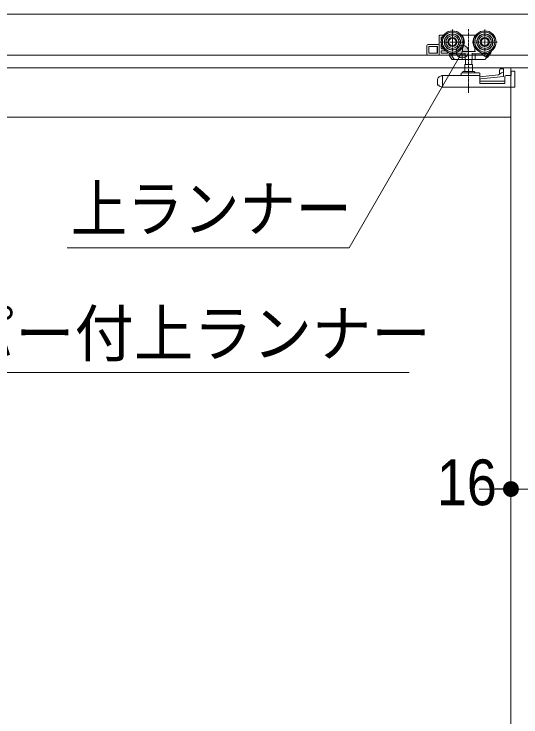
# Model space of a CAD drawing. Units: millimetres, scale not verified. Extents: x -6062 to 6062, y -3045 to 3045.
# Drawn here: x -3474 to -3068, y -163 to 400 of the extents above; entities that cross this region are included whole.
import ezdxf
from ezdxf.enums import TextEntityAlignment as Align

# ---------------------------------------------------------------- set-up
doc = ezdxf.new("R2010")
doc.units = ezdxf.units.MM
doc.header["$LTSCALE"] = 20
doc.header["$PDMODE"] = 32
doc.header["$PDSIZE"] = 10
doc.linetypes.add('USER1', pattern=[2.91, 1.76, -0.4, 0.35, -0.4])
for name, color, linetype, lineweight in [('0-0_3一般', 7, 'Continuous', 15), ('0-1_2寸法-2', 7, 'Continuous', 15), ('0-2_0', 7, 'Continuous', 25), ('0-5_2寸法-3', 7, 'Continuous', 15)]:
    doc.layers.add(name, color=color, linetype=linetype, lineweight=lineweight)
doc.layers.add('0-3_Defpoints', color=7, linetype='Continuous')
doc.styles.add('ＭＳ Ｐゴシック', font='')
doc.styles.get('ＭＳ Ｐゴシック').set_extended_font_data('MS PGothic')

# ---------------------------------------------------------------- blocks, each defined once
blk = doc.blocks.new('グループ-18')
at = {"layer": '0-0_3一般'}
for p, q in [((8736.5, 8000), (-60103.5, 8000)), ((7030, 8000), (-58230, 8000)), ((-26840.5, 7662), (-26898, 7662)), ((-26538, 7662), (-26555.5, 7662)), ((-26538, 7659.3), (-26538, 7654.4)), ((-26320.5, 7662), (-26338, 7662)), ((-26338, 7654.4), (-26338, 7659.3)), ((-26908, 7352), (-26908, 7652)), ((-26876, 7622), (-26876, 7578.7)), ((-26859.2, 7632), (-26866, 7632)), ((-26538, 7654.4), (-26538, 7634.4)), ((-26338, 7634.4), (-26338, 7654.4)), ((-27108, 7492), (-27108, 7362)), ((-27088, 7512), (-26928, 7512)), ((-26941.6, 7372), (-26941.6, 7482)), ((-26876, 7525.2), (-26876, 7452)), ((-26866, 7442), (-26840.5, 7442)), ((-26547.8, 7452.4), (-26548, 7452.5)), ((-26338, 7398), (-26338, 7449.5)), ((-26328.2, 7452.4), (-26328, 7452.5)), ((-58230, 7340), (7030, 7340)), ((-26908, 7342), (-27088, 7342)), ((-26908, 7352), (-26908, 7342)), ((-26908, 7342), (-26758.9, 7342)), ((-26878, 7412), (-26811.1, 7412)), ((-26758.9, 7342), (-26737, 7342)), ((-26748.9, 7342), (-26706.4, 7276.5)), ((-26735.1, 7375.8), (-26732.6, 7372)), ((-26726.1, 7362), (-26674.2, 7282)), ((-26720.7, 7362), (-26510, 7362)), ((-26548, 7398), (-26538, 7398)), ((-26541.9, 7362), (-26541.9, 7282)), ((-26494.3, 7371.5), (-26494.2, 7372)), ((-26494.2, 7282), (-26494.2, 7372)), ((-26381.8, 7372), (-26381.8, 7282)), ((-26366.5, 7362), (-26366, 7362)), ((-26366, 7362), (-26119.6, 7362)), ((-26338, 7398), (-26328, 7398)), ((-26334.1, 7362), (-26334.1, 7282)), ((-26237.8, 7362), (-26159.2, 7310.9)), ((-26126, 7362), (-26159.2, 7310.9)), ((-26148.3, 7309.4), (-26111.2, 7366.5)), ((-26134.4, 7303.3), (-26084.5, 7380.1)), ((-26111.2, 7366.5), (-26094.2, 7392.7)), ((-26084.5, 7380.1), (-26069, 7403.9)), ((-26072.5, 7406.1), (-26069, 7403.9)), ((-26662.2, 7272), (-26667.7, 7272)), ((-26662.2, 7272), (-26536, 7272)), ((-26536.3, 7272), (-26536, 7272)), ((-26536, 7272), (-26491.7, 7272)), ((-26491.9, 7272.1), (-26491.7, 7272)), ((-26491.7, 7272), (-26384.3, 7272)), ((-26487.5, 7190), (-26487.5, 7272)), ((-26388.5, 7272), (-26388.5, 7190)), ((-26384.1, 7272.1), (-26384.3, 7272)), ((-26384.3, 7272), (-26340, 7272)), ((-26340, 7272), (-26183.4, 7272)), ((-26339.7, 7272), (-26340, 7272)), ((-26166.7, 7281.1), (-26148.3, 7309.4)), ((-26158.8, 7311.1), (-26159.2, 7310.9)), ((-26134.4, 7303.3), (-26147, 7311.4)), ((-26501, 7080), (-26501, 7190)), ((-26501, 7190), (-26375, 7190)), ((-26375, 7190), (-26375, 7080)), ((-25934.6, 7118.6), (-25934.3, 7119.2)), ((-25922.4, 7124.7), (-25922, 7124.7)), ((-25922, 7124.7), (-25882.4, 7124.7)), ((-25882, 7124.4), (-25882, 7124.4)), ((-25760, -39750), (-25760, 7140)), ((-9200, 7140), (-25760, 7140)), ((-25760, 7140), (-25760, -39750)), ((-26877.4, 7008.7), (-26886.1, 7005.4)), ((-26877.4, 7008.7), (-26867.5, 7012.4)), ((-26859.7, 7015.3), (-26867.5, 7012.4)), ((-26858, 7006.3), (-26858, 7006)), ((-26858, 7006), (-26858, 6826)), ((-26268, 7016), (-26856.2, 7016)), ((-26558, 7046), (-26558, 7026)), ((-26491.3, 7056), (-26548, 7056)), ((-26350, 7080), (-26526, 7080)), ((-26491.3, 7056), (-26384.7, 7056)), ((-26268, 7056), (-26384.7, 7056)), ((-26258, 7026), (-26258, 7046)), ((-26258, 7026), (-26258, 7006)), ((-26258, 6888), (-26258, 7006)), ((-25942, 7092), (-25942, 7040.2)), ((-25858, 6888), (-25858, 6996)), ((-25838, 7016), (-25758, 7016)), ((-25758, 7016), (-25758, 7086)), ((-25696, 7074), (-25696, 6860)), ((-26258, 6926), (-25858, 6926)), ((-26258, 6888), (-25858, 6888)), ((-26912.6, 6860), (-26912.6, 6846.5)), ((-26912.6, 6846.5), (-26877.4, 6833.3)), ((-26858, 6826), (-26877.4, 6833.3)), ((-25698, 6826), (-26858, 6826)), ((-25760, 6350), (-41680, 6350))]:
    blk.add_line(p, q, dxfattribs=at)
at = {"layer": '0-0_3一般', "linetype": 'USER1'}
for p, q in [((-26698, 7750), (-26698, 7354)), ((-26438, 7758.4), (-26438, 6738.4)), ((-26178, 7750), (-26178, 7354)), ((-26896, 7552), (-26500, 7552)), ((-26376, 7552), (-25980, 7552))]:
    blk.add_line(p, q, dxfattribs=at)
at = {"layer": '0-0_3一般'}
for points in [[(-26338, 7659.3), (-26338, 7662), (-26538, 7662), (-26538, 7659.3)], [(-26538, 7449.5), (-26538.3, 7449.6), (-26538.5, 7449.7), (-26538.8, 7449.7), (-26539, 7449.8), (-26539.3, 7449.9), (-26539.5, 7449.9), (-26539.8, 7450), (-26540, 7450.1), (-26540.3, 7450.2), (-26540.5, 7450.2), (-26540.8, 7450.3), (-26541, 7450.4), (-26541.3, 7450.5), (-26541.5, 7450.5), (-26541.8, 7450.6), (-26542, 7450.7), (-26542.3, 7450.8), (-26542.5, 7450.8), (-26542.8, 7450.9), (-26543, 7451), (-26543.3, 7451.1), (-26543.5, 7451.1), (-26543.8, 7451.2), (-26544, 7451.3), (-26544.3, 7451.4), (-26544.5, 7451.4), (-26544.8, 7451.5), (-26545, 7451.6), (-26545.3, 7451.7), (-26545.5, 7451.7), (-26545.8, 7451.8), (-26546, 7451.9), (-26546.3, 7452), (-26546.5, 7452), (-26546.8, 7452.1), (-26547, 7452.2), (-26547.3, 7452.3), (-26547.5, 7452.3), (-26547.8, 7452.4)], [(-26538, 7449.5), (-26538, 7398), (-26338, 7398)], [(-26338, 7449.5), (-26337.7, 7449.6), (-26337.5, 7449.7), (-26337.2, 7449.7), (-26337, 7449.8), (-26336.7, 7449.9), (-26336.5, 7449.9), (-26336.2, 7450), (-26336, 7450.1), (-26335.7, 7450.2), (-26335.5, 7450.2), (-26335.2, 7450.3), (-26335, 7450.4), (-26334.7, 7450.5), (-26334.5, 7450.5), (-26334.2, 7450.6), (-26334, 7450.7), (-26333.7, 7450.8), (-26333.5, 7450.8), (-26333.2, 7450.9), (-26333, 7451), (-26332.7, 7451.1), (-26332.5, 7451.1), (-26332.2, 7451.2), (-26332, 7451.3), (-26331.7, 7451.4), (-26331.5, 7451.4), (-26331.2, 7451.5), (-26331, 7451.6), (-26330.7, 7451.7), (-26330.5, 7451.7), (-26330.2, 7451.8), (-26330, 7451.9), (-26329.7, 7452), (-26329.5, 7452), (-26329.2, 7452.1), (-26329, 7452.2), (-26328.7, 7452.3), (-26328.5, 7452.3), (-26328.2, 7452.4)], [(-26781.8, 7392.7), (-26768.4, 7372), (-26878, 7372), (-26878, 7412)], [(-26748.9, 7352), (-26748.9, 7362), (-26726.1, 7362), (-26732.6, 7372)], [(-26510, 7362), (-26509.5, 7362), (-26509, 7362), (-26508.5, 7362.1), (-26508, 7362.1), (-26507.5, 7362.2), (-26507, 7362.3), (-26506.4, 7362.4), (-26505.9, 7362.5), (-26505.4, 7362.6), (-26504.9, 7362.7), (-26504.4, 7362.8), (-26503.9, 7363), (-26503.4, 7363.1), (-26502.9, 7363.3), (-26502.4, 7363.5), (-26501.9, 7363.7), (-26501.3, 7363.9), (-26500.8, 7364.1), (-26500.3, 7364.3), (-26499.8, 7364.5), (-26499.3, 7364.8), (-26498.8, 7365), (-26498.4, 7365.3), (-26497.9, 7365.6), (-26497.5, 7365.9), (-26497.1, 7366.2), (-26496.8, 7366.5), (-26496.4, 7366.9), (-26496.1, 7367.2), (-26495.8, 7367.6), (-26495.6, 7368), (-26495.3, 7368.4), (-26495.1, 7368.8), (-26494.9, 7369.2), (-26494.8, 7369.6), (-26494.6, 7370.1), (-26494.5, 7370.5), (-26494.4, 7371), (-26494.3, 7371.5)], [(-26381.8, 7372), (-26381.7, 7371.5), (-26381.6, 7371), (-26381.5, 7370.5), (-26381.4, 7370.1), (-26381.2, 7369.6), (-26381.1, 7369.2), (-26380.9, 7368.8), (-26380.7, 7368.4), (-26380.4, 7368), (-26380.2, 7367.6), (-26379.9, 7367.2), (-26379.6, 7366.9), (-26379.2, 7366.5), (-26378.9, 7366.2), (-26378.5, 7365.9), (-26378.1, 7365.6), (-26377.6, 7365.3), (-26377.2, 7365), (-26376.7, 7364.8), (-26376.2, 7364.5), (-26375.7, 7364.3), (-26375.2, 7364.1), (-26374.7, 7363.9), (-26374.1, 7363.7), (-26373.6, 7363.5), (-26373.1, 7363.3), (-26372.6, 7363.1), (-26372.1, 7363), (-26371.6, 7362.8), (-26371.1, 7362.7), (-26370.6, 7362.6), (-26370.1, 7362.5), (-26369.6, 7362.4), (-26369, 7362.3), (-26368.5, 7362.2), (-26368, 7362.1), (-26367.5, 7362.1), (-26367, 7362), (-26366.5, 7362)], [(-26698, 7272), (-26667.7, 7272), (-26674.2, 7282)], [(-26541.9, 7282), (-26541.9, 7281.7), (-26541.9, 7281.3), (-26541.8, 7281), (-26541.8, 7280.7), (-26541.7, 7280.4), (-26541.7, 7280.1), (-26541.6, 7279.8), (-26541.6, 7279.4), (-26541.5, 7279.1), (-26541.4, 7278.8), (-26541.4, 7278.5), (-26541.3, 7278.2), (-26541.2, 7277.9), (-26541.1, 7277.6), (-26541, 7277.3), (-26540.9, 7276.9), (-26540.8, 7276.6), (-26540.7, 7276.3), (-26540.6, 7276), (-26540.4, 7275.7), (-26540.3, 7275.4), (-26540.2, 7275.1), (-26540, 7274.8), (-26539.8, 7274.6), (-26539.7, 7274.3), (-26539.5, 7274.1), (-26539.3, 7273.8), (-26539.1, 7273.6), (-26538.9, 7273.4), (-26538.7, 7273.2), (-26538.5, 7273), (-26538.2, 7272.9), (-26538, 7272.7), (-26537.7, 7272.6), (-26537.5, 7272.4), (-26537.2, 7272.3), (-26536.9, 7272.2), (-26536.6, 7272.1), (-26536.3, 7272)], [(-26494.2, 7282), (-26494.2, 7281.7), (-26494.2, 7281.4), (-26494.2, 7281.2), (-26494.2, 7280.9), (-26494.2, 7280.6), (-26494.2, 7280.3), (-26494.2, 7280.1), (-26494.2, 7279.8), (-26494.2, 7279.5), (-26494.2, 7279.2), (-26494.2, 7278.9), (-26494.2, 7278.7), (-26494.2, 7278.4), (-26494.2, 7278.1), (-26494.1, 7277.8), (-26494.1, 7277.5), (-26494.1, 7277.2), (-26494.1, 7276.9), (-26494.1, 7276.7), (-26494.1, 7276.4), (-26494.1, 7276.1), (-26494.1, 7275.8), (-26494, 7275.5), (-26494, 7275.3), (-26493.9, 7275), (-26493.9, 7274.7), (-26493.8, 7274.5), (-26493.7, 7274.3), (-26493.6, 7274), (-26493.5, 7273.8), (-26493.3, 7273.6), (-26493.2, 7273.4), (-26493, 7273.2), (-26492.9, 7273), (-26492.7, 7272.8), (-26492.5, 7272.6), (-26492.3, 7272.4), (-26492.1, 7272.3), (-26491.9, 7272.1)], [(-26381.8, 7282), (-26381.8, 7281.7), (-26381.8, 7281.4), (-26381.8, 7281.2), (-26381.8, 7280.9), (-26381.8, 7280.6), (-26381.8, 7280.3), (-26381.8, 7280.1), (-26381.8, 7279.8), (-26381.8, 7279.5), (-26381.8, 7279.2), (-26381.8, 7278.9), (-26381.8, 7278.7), (-26381.8, 7278.4), (-26381.8, 7278.1), (-26381.9, 7277.8), (-26381.9, 7277.5), (-26381.9, 7277.2), (-26381.9, 7276.9), (-26381.9, 7276.7), (-26381.9, 7276.4), (-26381.9, 7276.1), (-26381.9, 7275.8), (-26382, 7275.5), (-26382, 7275.3), (-26382.1, 7275), (-26382.1, 7274.7), (-26382.2, 7274.5), (-26382.3, 7274.3), (-26382.4, 7274), (-26382.5, 7273.8), (-26382.7, 7273.6), (-26382.8, 7273.4), (-26383, 7273.2), (-26383.1, 7273), (-26383.3, 7272.8), (-26383.5, 7272.6), (-26383.7, 7272.4), (-26383.9, 7272.3), (-26384.1, 7272.1)], [(-26334.1, 7282), (-26334.1, 7281.7), (-26334.1, 7281.3), (-26334.2, 7281), (-26334.2, 7280.7), (-26334.3, 7280.4), (-26334.3, 7280.1), (-26334.4, 7279.8), (-26334.4, 7279.4), (-26334.5, 7279.1), (-26334.6, 7278.8), (-26334.6, 7278.5), (-26334.7, 7278.2), (-26334.8, 7277.9), (-26334.9, 7277.6), (-26335, 7277.3), (-26335.1, 7276.9), (-26335.2, 7276.6), (-26335.3, 7276.3), (-26335.4, 7276), (-26335.6, 7275.7), (-26335.7, 7275.4), (-26335.8, 7275.1), (-26336, 7274.8), (-26336.2, 7274.6), (-26336.3, 7274.3), (-26336.5, 7274.1), (-26336.7, 7273.8), (-26336.9, 7273.6), (-26337.1, 7273.4), (-26337.3, 7273.2), (-26337.5, 7273), (-26337.8, 7272.9), (-26338, 7272.7), (-26338.3, 7272.6), (-26338.5, 7272.4), (-26338.8, 7272.3), (-26339.1, 7272.2), (-26339.4, 7272.1), (-26339.7, 7272)], [(-26148.3, 7309.4), (-26148.1, 7309.7), (-26148, 7310), (-26147.9, 7310.2), (-26147.8, 7310.5), (-26147.8, 7310.7), (-26147.8, 7311), (-26147.8, 7311.2), (-26147.8, 7311.4), (-26147.9, 7311.5), (-26148, 7311.7), (-26148.2, 7311.8), (-26148.4, 7312), (-26148.6, 7312.1), (-26148.9, 7312.2), (-26149.2, 7312.2), (-26149.5, 7312.3), (-26149.8, 7312.3), (-26150.2, 7312.4), (-26150.6, 7312.4), (-26151.1, 7312.4), (-26151.5, 7312.3), (-26152, 7312.3), (-26152.5, 7312.3), (-26152.9, 7312.2), (-26153.3, 7312.2), (-26153.8, 7312.1), (-26154.2, 7312.1), (-26154.6, 7312), (-26155, 7312), (-26155.4, 7311.9), (-26155.8, 7311.8), (-26156.2, 7311.8), (-26156.6, 7311.7), (-26157, 7311.6), (-26157.4, 7311.5), (-26157.8, 7311.4), (-26158.1, 7311.3), (-26158.5, 7311.2), (-26158.8, 7311.1)], [(-25440, -39750), (-25440, 7140), (-42000, 7140)], [(-25941.9, 7092.1), (-25941.9, 7092.8), (-25941.8, 7093.5), (-25941.8, 7094.2), (-25941.8, 7094.9), (-25941.7, 7095.6), (-25941.7, 7096.3), (-25941.6, 7097), (-25941.6, 7097.8), (-25941.5, 7098.5), (-25941.4, 7099.2), (-25941.3, 7099.9), (-25941.2, 7100.6), (-25941, 7101.3), (-25940.9, 7102), (-25940.7, 7102.7), (-25940.6, 7103.4), (-25940.4, 7104), (-25940.2, 7104.7), (-25940.1, 7105.4), (-25939.9, 7106.1), (-25939.7, 7106.8), (-25939.4, 7107.5), (-25939.2, 7108.2), (-25939, 7108.9), (-25938.7, 7109.5), (-25938.5, 7110.2), (-25938.3, 7110.9), (-25938, 7111.5), (-25937.7, 7112.2), (-25937.4, 7112.8), (-25937.2, 7113.5), (-25936.9, 7114.1), (-25936.6, 7114.8), (-25936.3, 7115.4), (-25935.9, 7116.1), (-25935.6, 7116.7), (-25935.3, 7117.3), (-25935, 7118), (-25934.6, 7118.6)], [(-25934.2, 7119.2), (-25934.1, 7119.5), (-25933.9, 7119.8), (-25933.7, 7120.1), (-25933.5, 7120.4), (-25933.3, 7120.6), (-25933.1, 7120.9), (-25932.9, 7121.1), (-25932.7, 7121.4), (-25932.4, 7121.6), (-25932.2, 7121.8), (-25931.9, 7122), (-25931.7, 7122.2), (-25931.4, 7122.4), (-25931.1, 7122.6), (-25930.8, 7122.8), (-25930.5, 7122.9), (-25930.1, 7123.1), (-25929.8, 7123.2), (-25929.5, 7123.3), (-25929.1, 7123.4), (-25928.7, 7123.5), (-25928.4, 7123.6), (-25928, 7123.7), (-25927.7, 7123.8), (-25927.3, 7123.9), (-25927, 7124), (-25926.6, 7124.1), (-25926.2, 7124.2), (-25925.9, 7124.2), (-25925.5, 7124.3), (-25925.2, 7124.3), (-25924.8, 7124.4), (-25924.5, 7124.5), (-25924.1, 7124.5), (-25923.8, 7124.5), (-25923.4, 7124.6), (-25923.1, 7124.6), (-25922.7, 7124.6), (-25922.4, 7124.7)], [(-25882.4, 7124.7), (-25882.3, 7124.7), (-25882.3, 7124.7), (-25882.3, 7124.7), (-25882.3, 7124.7), (-25882.3, 7124.7), (-25882.3, 7124.7), (-25882.3, 7124.7), (-25882.3, 7124.7), (-25882.2, 7124.7), (-25882.2, 7124.7), (-25882.2, 7124.7), (-25882.2, 7124.6), (-25882.2, 7124.6), (-25882.2, 7124.6), (-25882.2, 7124.6), (-25882.2, 7124.6), (-25882.2, 7124.6), (-25882.1, 7124.6), (-25882.1, 7124.6), (-25882.1, 7124.6), (-25882.1, 7124.6), (-25882.1, 7124.6), (-25882.1, 7124.6), (-25882.1, 7124.6), (-25882.1, 7124.6), (-25882.1, 7124.5), (-25882.1, 7124.5), (-25882.1, 7124.5), (-25882, 7124.5), (-25882, 7124.5), (-25882, 7124.5), (-25882, 7124.5), (-25882, 7124.5), (-25882, 7124.5), (-25882, 7124.4), (-25882, 7124.4), (-25882, 7124.4), (-25882, 7124.4), (-25882, 7124.4)], [(-25882, 7062.3), (-25882, 7116), (-25882, 7122.8), (-25882, 7124.4)], [(-26867.5, 7012.4), (-26867.2, 7012.3), (-26866.9, 7012.2), (-26866.6, 7012.1), (-26866.3, 7012), (-26866, 7012), (-26865.7, 7011.8), (-26865.4, 7011.7), (-26865.1, 7011.6), (-26864.8, 7011.5), (-26864.5, 7011.4), (-26864.2, 7011.3), (-26863.9, 7011.2), (-26863.6, 7011.1), (-26863.3, 7011), (-26863, 7010.9), (-26862.7, 7010.7), (-26862.4, 7010.6), (-26862.1, 7010.5), (-26861.8, 7010.4), (-26861.5, 7010.2), (-26861.2, 7010.1), (-26860.9, 7010), (-26860.6, 7009.8), (-26860.4, 7009.7), (-26860.1, 7009.5), (-26859.9, 7009.3), (-26859.6, 7009.2), (-26859.4, 7009), (-26859.2, 7008.8), (-26859.1, 7008.5), (-26858.9, 7008.3), (-26858.7, 7008.1), (-26858.6, 7007.9), (-26858.5, 7007.6), (-26858.4, 7007.4), (-26858.3, 7007.1), (-26858.2, 7006.8), (-26858.1, 7006.6), (-26858, 7006.3)], [(-25912, 7059.1), (-25962, 7027.6), (-26258, 6996)], [(-26240.1, 6963.7), (-25882, 7002), (-25882, 7062.3), (-25912, 7059.1)], [(-25698, 6826), (-25698, 7086), (-25758, 7086)], [(-25696, 7074), (-25696, 7084), (-25698, 7084)], [(-26938, 6930.5), (-26938, 6860), (-26912.6, 6860)], [(-25696, 6860), (-25696.6, 6853.7), (-25698, 6848.8)]]:
    blk.add_lwpolyline(points, dxfattribs=at)
blk.add_lwpolyline([(-27078, 7372), (-27078, 7482), (-26938, 7482), (-26938, 7372)], close=True, dxfattribs=at)
for centre, radius in [((-26698, 7552), 180), ((-26698, 7552), 160), ((-26698, 7552), 130), ((-26698, 7552), 126), ((-26178, 7552), 180), ((-26178, 7552), 160), ((-26178, 7552), 130), ((-26178, 7552), 126), ((-26698, 7552), 104), ((-26698, 7552), 74), ((-26698, 7552), 60), ((-26178, 7552), 104), ((-26178, 7552), 74), ((-26178, 7552), 60)]:
    blk.add_circle(centre, radius, dxfattribs=at)
for centre, radius, start, end in [((-26898, 7652), 10, 90, 180), ((-26866, 7622), 10, 90, 180), ((-26698, 7552), 190, 327.3631, 32.6369), ((-26178, 7552), 190, 147.3631, 212.6369), ((-27088, 7492), 20, 90, 180), ((-26928, 7532), 20, 270, 0), ((-26856, 7462), 20, 180, 270), ((-26866, 7452), 10, 180, 270), ((-27088, 7362), 20, 180, 270), ((-26758.9, 7352), 10, 270, 0), ((-26720.7, 7372), 10, 213, 270), ((-26119.6, 7372), 10, 270, 327), ((-26698, 7282), 10, 213, 270), ((-26662.2, 7282), 10, 213, 270), ((-26183.4, 7292), 20, 270, 327), ((-26858, 6930.5), 80, 110.55605, 180), ((-26856.2, 7006), 10, 90, 110.55605), ((-26568, 7026), 10, 270, 0), ((-26548, 7046), 10, 90, 180), ((-26526, 7068), 12, 90, 180), ((-26526, 7068), 12, 180, 270), ((-26350, 7068), 12, 0, 90), ((-26350, 7068), 12, 270, 0), ((-26268, 7046), 10, 0, 90), ((-26268, 7006), 10, 0, 90), ((-25838, 6996), 20, 90, 180), ((-26238, 6943.8), 20, 96.10164, 180)]:
    blk.add_arc(centre, radius, start, end, dxfattribs=at)
blk = doc.blocks.new('_Dot')
at = {"layer": '0-2_0'}
blk.add_line((-10, 0), (-20, 0), dxfattribs=at)
for points in [[(0, 0), (-5.36, 8.44), (-4.26, 9.05)], [(0, 0), (-4.26, 9.05), (-3.09, 9.51)], [(0, 0), (-3.09, 9.51), (-1.87, 9.82)], [(0, 0), (-1.87, 9.82), (-0.63, 9.98)], [(0, 0), (-0.63, 9.98), (0.63, 9.98)], [(0, 0), (0.63, 9.98), (1.87, 9.82)], [(0, 0), (1.87, 9.82), (3.09, 9.51)], [(0, 0), (3.09, 9.51), (4.26, 9.05)], [(0, 0), (4.26, 9.05), (5.36, 8.44)], [(0, 0), (-10, 0), (-9.92, 1.25)], [(0, 0), (-9.92, -1.25), (-10, 0)], [(0, 0), (-9.92, 1.25), (-9.69, 2.49)], [(0, 0), (-9.69, -2.49), (-9.92, -1.25)], [(0, 0), (-9.69, 2.49), (-9.3, 3.68)], [(0, 0), (-9.3, -3.68), (-9.69, -2.49)], [(0, 0), (-9.3, 3.68), (-8.76, 4.82)], [(0, 0), (-8.76, -4.82), (-9.3, -3.68)], [(0, 0), (-8.76, 4.82), (-8.09, 5.88)], [(0, 0), (-8.09, -5.88), (-8.76, -4.82)], [(0, 0), (-8.09, 5.88), (-7.29, 6.85)], [(0, 0), (-7.29, -6.85), (-8.09, -5.88)], [(0, 0), (-7.29, 6.85), (-6.37, 7.71)], [(0, 0), (-6.37, -7.71), (-7.29, -6.85)], [(0, 0), (-6.37, 7.71), (-5.36, 8.44)], [(0, 0), (-5.36, -8.44), (-6.37, -7.71)], [(0, 0), (-4.26, -9.05), (-5.36, -8.44)], [(0, 0), (-3.09, -9.51), (-4.26, -9.05)], [(0, 0), (-1.87, -9.82), (-3.09, -9.51)], [(0, 0), (-0.63, -9.98), (-1.87, -9.82)], [(0, 0), (0.63, -9.98), (-0.63, -9.98)], [(0, 0), (5.36, 8.44), (6.37, 7.71)], [(0, 0), (6.37, 7.71), (7.29, 6.85)], [(0, 0), (7.29, 6.85), (8.09, 5.88)], [(0, 0), (8.09, 5.88), (8.76, 4.82)], [(0, 0), (8.76, 4.82), (9.3, 3.68)], [(0, 0), (9.3, 3.68), (9.69, 2.49)], [(0, 0), (9.69, 2.49), (9.92, 1.25)], [(0, 0), (9.92, 1.25), (10, 0)], [(0, 0), (1.87, -9.82), (0.63, -9.98)], [(0, 0), (3.09, -9.51), (1.87, -9.82)], [(0, 0), (4.26, -9.05), (3.09, -9.51)], [(0, 0), (5.36, -8.44), (4.26, -9.05)], [(0, 0), (6.37, -7.71), (5.36, -8.44)], [(0, 0), (7.29, -6.85), (6.37, -7.71)], [(0, 0), (8.09, -5.88), (7.29, -6.85)], [(0, 0), (8.76, -4.82), (8.09, -5.88)], [(0, 0), (9.3, -3.68), (8.76, -4.82)], [(0, 0), (9.69, -2.49), (9.3, -3.68)], [(0, 0), (9.92, -1.25), (9.69, -2.49)], [(0, 0), (10, 0), (9.92, -1.25)]]:
    blk.add_solid(points, dxfattribs=at)

msp = doc.modelspace()

# ---------------------------------------------------------------- hatches: boundary and pattern name
at = {"layer": '0-5_2寸法-3'}
msp.add_hatch(color=256, dxfattribs=at).paths.add_polyline_path([(-3109.39, 369.9, 1), (-3119.41, 369.9, 1)])

# ---------------------------------------------------------------- linework, layer by layer
at = {"layer": '0-1_2寸法-2'}
for p, q in [((-3075.5, 39.43), (-3075.3, 39.43)), ((-3088.21, 19.43), (-3100.92, 19.43)), ((-3075.5, 19.43), (-3059.5, 19.43))]:
    msp.add_line(p, q, dxfattribs=at)
at = {"layer": '0-3_Defpoints'}
msp.add_point((-3075.5, 19.43), dxfattribs=at)
at = {"layer": '0-5_2寸法-3'}
for points in [[(-3156.94, 112.79), (-3805.78, 112.79), (-3659.01, 367)], [(-3431.02, 212.79), (-3205.1, 212.79), (-3114.4, 369.9)]]:
    msp.add_lwpolyline(points, dxfattribs=at)
msp.add_circle((-3114.4, 369.9), 5.01, dxfattribs=at)

# ---------------------------------------------------------------- block references
at = {"layer": '0-0_3一般', "xscale": 0.05, "yscale": 0.05}
msp.add_blockref('グループ-18', (-1787.5, 0), dxfattribs=at)
at = {"layer": '0-1_2寸法-2', "xscale": 0.6356201, "yscale": 0.6356201}
msp.add_blockref('_Dot', (-3075.5, 19.43), dxfattribs=at)

# ---------------------------------------------------------------- texts
at = {"layer": '0-1_2寸法-2', "style": 'ＭＳ Ｐゴシック', "width": 0.9}
msp.add_text('16', height=36.66, dxfattribs=at).set_placement((-3134.83, -4.53), align=Align.BOTTOM_LEFT)
at = {"layer": '0-5_2寸法-3', "style": 'ＭＳ Ｐゴシック'}
for s, height, width, p in [('上ランナー', 36.66, 0.9, (-3427.99, 214.76)), ('ダブルダンパー付上ランナー', 36.69, 0.95, (-3757.87, 114.76))]:
    msp.add_text(s, height=height, dxfattribs=dict(at, width=width)).set_placement(p, align=Align.BOTTOM_LEFT)

doc.saveas('drawing.dxf')
